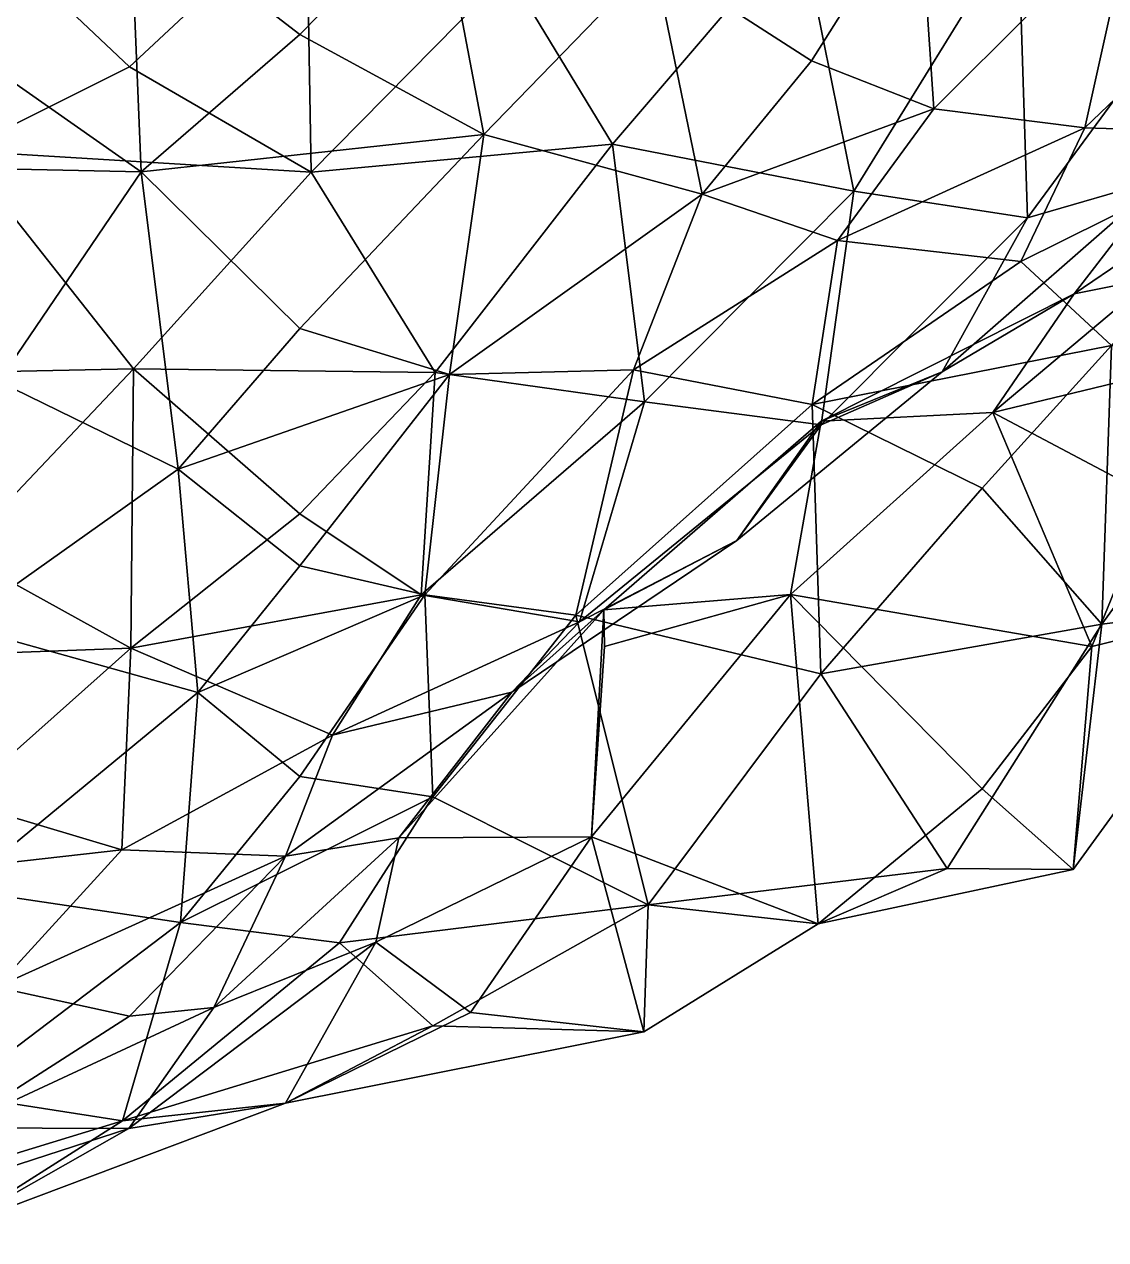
# Model space of a CAD drawing. Extents: x 290034 to 295698, y 4553723 to 4561693.
# Drawn here: x 293642 to 293721.9, y 4558203.9 to 4558293.6 of the extents above; entities that cross this region are included whole.
import ezdxf

# ---------------------------------------------------------------- set-up
doc = ezdxf.new("R2010")
doc.units = 0
doc.layers.add('Au_ppm_Pref_-_0_2', color=7, linetype='CONTINUOUS')

msp = doc.modelspace()

# ---------------------------------------------------------------- linework, layer by layer
at = {"layer": 'Au_ppm_Pref_-_0_2'}
for points in [[(293626.388, 4558302.826, 1881.351), (293649.853, 4558302.492, 1880.562), (293637.2, 4558292.13, 1879.82)], [(293636.758, 4558302.777, 1807.492), (293637.381, 4558284.253, 1809.293), (293649.799, 4558290.469, 1807.947)], [(293636.758, 4558302.777, 1807.492), (293649.799, 4558290.469, 1807.947), (293662.888, 4558302.68, 1807.485)], [(293662.888, 4558302.68, 1807.485), (293649.799, 4558290.469, 1807.947), (293663.218, 4558282.679, 1810.048)], [(293649.853, 4558302.492, 1880.562), (293672.611, 4558303.267, 1880.921), (293662.398, 4558292.843, 1879.582)], [(293662.398, 4558292.843, 1879.582), (293672.611, 4558303.267, 1880.921), (293675.983, 4558285.453, 1876.169)], [(293662.888, 4558302.68, 1807.485), (293663.218, 4558282.679, 1810.048), (293677.774, 4558297.451, 1808.966)], [(293675.983, 4558285.453, 1876.169), (293672.611, 4558303.267, 1880.921), (293688.54, 4558298.411, 1878.32)], [(293700.196, 4558290.901, 1874.29), (293688.54, 4558298.411, 1878.32), (293708.143, 4558303.512, 1876.118)], [(293709.231, 4558287.347, 1869.283), (293700.196, 4558290.901, 1874.29), (293708.143, 4558303.512, 1876.118)], [(293723.95, 4558302.06, 1870.575), (293709.231, 4558287.347, 1869.283), (293708.143, 4558303.512, 1876.118)], [(293637.2, 4558292.13, 1879.82), (293649.853, 4558302.492, 1880.562), (293650.67, 4558282.699, 1877.074)], [(293649.853, 4558302.492, 1880.562), (293662.398, 4558292.843, 1879.582), (293650.67, 4558282.699, 1877.074)], [(293720.383, 4558285.951, 1863.911), (293709.231, 4558287.347, 1869.283), (293723.95, 4558302.06, 1870.575)], [(293720.383, 4558285.951, 1863.911), (293723.95, 4558302.06, 1870.575), (293736.992, 4558301.89, 1864.681)], [(293734.672, 4558285.521, 1858.218), (293720.383, 4558285.951, 1863.911), (293736.992, 4558301.89, 1864.681)], [(293685.479, 4558284.758, 1812.382), (293699.358, 4558300.938, 1812.413), (293677.774, 4558297.451, 1808.966)], [(293685.479, 4558284.758, 1812.382), (293703.312, 4558281.289, 1816.793), (293699.358, 4558300.938, 1812.413)], [(293699.358, 4558300.938, 1812.413), (293703.312, 4558281.289, 1816.793), (293715.463, 4558300.953, 1816.28)], [(293716.153, 4558279.314, 1823.12), (293715.463, 4558300.953, 1816.28), (293703.312, 4558281.289, 1816.793)], [(293716.153, 4558279.314, 1823.12), (293729.791, 4558297.86, 1822.288), (293715.463, 4558300.953, 1816.28)], [(293675.983, 4558285.453, 1876.169), (293688.54, 4558298.411, 1878.32), (293692.117, 4558281.052, 1871.781)], [(293688.54, 4558298.411, 1878.32), (293700.196, 4558290.901, 1874.29), (293692.117, 4558281.052, 1871.781)], [(293685.479, 4558284.758, 1812.382), (293677.774, 4558297.451, 1808.966), (293663.218, 4558282.679, 1810.048)], [(293726.16, 4558282.212, 1829.416), (293729.791, 4558297.86, 1822.288), (293716.153, 4558279.314, 1823.12)], [(293675.983, 4558285.453, 1876.169), (293650.67, 4558282.699, 1877.074), (293662.398, 4558292.843, 1879.582)], [(293624.016, 4558283.281, 1876.565), (293637.2, 4558292.13, 1879.82), (293650.67, 4558282.699, 1877.074)], [(293637.381, 4558284.253, 1809.293), (293663.218, 4558282.679, 1810.048), (293649.799, 4558290.469, 1807.947)], [(293709.231, 4558287.347, 1869.283), (293692.117, 4558281.052, 1871.781), (293700.196, 4558290.901, 1874.29)], [(293709.231, 4558287.347, 1869.283), (293702.107, 4558277.641, 1865.931), (293692.117, 4558281.052, 1871.781)], [(293720.383, 4558285.951, 1863.911), (293702.107, 4558277.641, 1865.931), (293709.231, 4558287.347, 1869.283)], [(293720.383, 4558285.951, 1863.911), (293715.645, 4558276.083, 1860.068), (293702.107, 4558277.641, 1865.931)], [(293715.645, 4558276.083, 1860.068), (293720.383, 4558285.951, 1863.911), (293734.672, 4558285.521, 1858.218)], [(293662.398, 4558271.144, 1874.936), (293650.67, 4558282.699, 1877.074), (293675.983, 4558285.453, 1876.169)], [(293662.398, 4558271.144, 1874.936), (293675.983, 4558285.453, 1876.169), (293673.44, 4558267.744, 1870.569)], [(293685.479, 4558284.758, 1812.382), (293663.218, 4558282.679, 1810.048), (293672.382, 4558267.893, 1813.533)], [(293685.479, 4558284.758, 1812.382), (293672.382, 4558267.893, 1813.533), (293687.843, 4558265.723, 1817.581)], [(293675.983, 4558285.453, 1876.169), (293692.117, 4558281.052, 1871.781), (293673.44, 4558267.744, 1870.569)], [(293685.479, 4558284.758, 1812.382), (293687.843, 4558265.723, 1817.581), (293703.312, 4558281.289, 1816.793)], [(293722.354, 4558269.882, 1856.106), (293715.645, 4558276.083, 1860.068), (293734.672, 4558285.521, 1858.218)], [(293719.587, 4558273.687, 1835.251), (293725.394, 4558274.848, 1838.376), (293735.84, 4558284.735, 1835.85)], [(293719.587, 4558273.687, 1835.251), (293735.84, 4558284.735, 1835.85), (293726.16, 4558282.212, 1829.416)], [(293625.073, 4558267.639, 1812.56), (293650.097, 4558268.157, 1812.002), (293637.381, 4558284.253, 1809.293)], [(293663.218, 4558282.679, 1810.048), (293637.381, 4558284.253, 1809.293), (293650.097, 4558268.157, 1812.002)], [(293624.016, 4558283.281, 1876.565), (293650.67, 4558282.699, 1877.074), (293640.128, 4558267.235, 1874.859)], [(293640.128, 4558267.235, 1874.859), (293650.67, 4558282.699, 1877.074), (293653.399, 4558260.755, 1872.418)], [(293650.097, 4558268.157, 1812.002), (293672.382, 4558267.893, 1813.533), (293663.218, 4558282.679, 1810.048)], [(293650.67, 4558282.699, 1877.074), (293662.398, 4558271.144, 1874.936), (293653.399, 4558260.755, 1872.418)], [(293719.587, 4558273.687, 1835.251), (293726.16, 4558282.212, 1829.416), (293709.83, 4558267.942, 1829.784)], [(293726.16, 4558282.212, 1829.416), (293716.153, 4558279.314, 1823.12), (293709.83, 4558267.942, 1829.784)], [(293687.843, 4558265.723, 1817.581), (293700.908, 4558264.027, 1823.447), (293703.312, 4558281.289, 1816.793)], [(293700.908, 4558264.027, 1823.447), (293716.153, 4558279.314, 1823.12), (293703.312, 4558281.289, 1816.793)], [(293687.026, 4558268.094, 1865.118), (293673.44, 4558267.744, 1870.569), (293692.117, 4558281.052, 1871.781)], [(293692.117, 4558281.052, 1871.781), (293702.107, 4558277.641, 1865.931), (293687.026, 4558268.094, 1865.118)], [(293709.83, 4558267.942, 1829.784), (293716.153, 4558279.314, 1823.12), (293700.908, 4558264.027, 1823.447)], [(293700.232, 4558265.525, 1858.709), (293687.026, 4558268.094, 1865.118), (293702.107, 4558277.641, 1865.931)], [(293702.107, 4558277.641, 1865.931), (293715.645, 4558276.083, 1860.068), (293700.232, 4558265.525, 1858.709)], [(293715.645, 4558276.083, 1860.068), (293722.354, 4558269.882, 1856.106), (293700.232, 4558265.525, 1858.709)], [(293725.394, 4558274.848, 1838.376), (293713.58, 4558264.943, 1841.039), (293732.329, 4558269.46, 1842.532)], [(293713.58, 4558264.943, 1841.039), (293725.394, 4558274.848, 1838.376), (293719.587, 4558273.687, 1835.251)], [(293700.892, 4558264.304, 1834.954), (293713.58, 4558264.943, 1841.039), (293719.587, 4558273.687, 1835.251)], [(293709.83, 4558267.942, 1829.784), (293700.892, 4558264.304, 1834.954), (293719.587, 4558273.687, 1835.251)], [(293673.44, 4558267.744, 1870.569), (293653.399, 4558260.755, 1872.418), (293662.398, 4558271.144, 1874.936)], [(293712.795, 4558259.353, 1855.11), (293700.232, 4558265.525, 1858.709), (293722.354, 4558269.882, 1856.106)], [(293712.795, 4558259.353, 1855.11), (293722.354, 4558269.882, 1856.106), (293721.625, 4558249.317, 1852.629)], [(293725.394, 4558258.68, 1844.865), (293732.329, 4558269.46, 1842.532), (293713.58, 4558264.943, 1841.039)], [(293735.265, 4558268.054, 1852.132), (293721.625, 4558249.317, 1852.629), (293722.354, 4558269.882, 1856.106)], [(293625.073, 4558267.639, 1812.56), (293637.2, 4558254.554, 1813.793), (293650.097, 4558268.157, 1812.002)], [(293650.097, 4558268.157, 1812.002), (293637.2, 4558254.554, 1813.793), (293649.895, 4558247.543, 1817.368)], [(293650.097, 4558268.157, 1812.002), (293649.895, 4558247.543, 1817.368), (293662.398, 4558257.463, 1814.763)], [(293650.097, 4558268.157, 1812.002), (293662.398, 4558257.463, 1814.763), (293672.382, 4558267.893, 1813.533)], [(293662.398, 4558253.607, 1868.903), (293653.399, 4558260.755, 1872.418), (293673.44, 4558267.744, 1870.569)], [(293671.359, 4558251.465, 1818.87), (293672.382, 4558267.893, 1813.533), (293662.398, 4558257.463, 1814.763)], [(293671.615, 4558251.47, 1863.48), (293662.398, 4558253.607, 1868.903), (293673.44, 4558267.744, 1870.569)], [(293671.359, 4558251.465, 1818.87), (293687.843, 4558265.723, 1817.581), (293672.382, 4558267.893, 1813.533)], [(293682.771, 4558249.976, 1858.189), (293671.615, 4558251.47, 1863.48), (293687.026, 4558268.094, 1865.118)], [(293687.026, 4558268.094, 1865.118), (293671.615, 4558251.47, 1863.48), (293673.44, 4558267.744, 1870.569)], [(293700.232, 4558265.525, 1858.709), (293682.771, 4558249.976, 1858.189), (293687.026, 4558268.094, 1865.118)], [(293694.667, 4558255.475, 1829.312), (293700.892, 4558264.304, 1834.954), (293709.83, 4558267.942, 1829.784)], [(293694.667, 4558255.475, 1829.312), (293709.83, 4558267.942, 1829.784), (293700.908, 4558264.027, 1823.447)], [(293721.625, 4558249.317, 1852.629), (293735.265, 4558268.054, 1852.132), (293733.782, 4558250.806, 1847.13)], [(293640.128, 4558267.235, 1874.859), (293653.399, 4558260.755, 1872.418), (293637.114, 4558249.216, 1870.485)], [(293683.04, 4558249.484, 1824.35), (293687.843, 4558265.723, 1817.581), (293671.359, 4558251.465, 1818.87)], [(293700.232, 4558265.525, 1858.709), (293700.88, 4558245.64, 1853.714), (293682.771, 4558249.976, 1858.189)], [(293683.04, 4558249.484, 1824.35), (293700.908, 4558264.027, 1823.447), (293687.843, 4558265.723, 1817.581)], [(293712.795, 4558259.353, 1855.11), (293700.88, 4558245.64, 1853.714), (293700.232, 4558265.525, 1858.709)], [(293698.643, 4558251.489, 1843.082), (293700.892, 4558264.304, 1834.954), (293684.856, 4558250.373, 1835.448)], [(293684.856, 4558250.373, 1835.448), (293700.892, 4558264.304, 1834.954), (293694.667, 4558255.475, 1829.312)], [(293698.643, 4558251.489, 1843.082), (293720.9, 4558247.655, 1843.309), (293713.58, 4558264.943, 1841.039)], [(293713.58, 4558264.943, 1841.039), (293700.892, 4558264.304, 1834.954), (293698.643, 4558251.489, 1843.082)], [(293720.9, 4558247.655, 1843.309), (293725.394, 4558258.68, 1844.865), (293713.58, 4558264.943, 1841.039)], [(293683.04, 4558249.484, 1824.35), (293694.667, 4558255.475, 1829.312), (293700.908, 4558264.027, 1823.447)], [(293637.114, 4558249.216, 1870.485), (293653.399, 4558260.755, 1872.418), (293654.862, 4558244.26, 1866.123)], [(293653.399, 4558260.755, 1872.418), (293662.398, 4558253.607, 1868.903), (293654.862, 4558244.26, 1866.123)], [(293700.88, 4558245.64, 1853.714), (293712.795, 4558259.353, 1855.11), (293721.625, 4558249.317, 1852.629)], [(293725.394, 4558258.68, 1844.865), (293720.9, 4558247.655, 1843.309), (293733.782, 4558250.806, 1847.13)], [(293662.398, 4558257.463, 1814.763), (293649.895, 4558247.543, 1817.368), (293671.359, 4558251.465, 1818.87)], [(293684.856, 4558250.373, 1835.448), (293694.667, 4558255.475, 1829.312), (293678.053, 4558244.291, 1829.776)], [(293678.053, 4558244.291, 1829.776), (293694.667, 4558255.475, 1829.312), (293683.04, 4558249.484, 1824.35)], [(293624.45, 4558246.599, 1816.299), (293649.895, 4558247.543, 1817.368), (293637.2, 4558254.554, 1813.793)], [(293671.615, 4558251.47, 1863.48), (293654.862, 4558244.26, 1866.123), (293662.398, 4558253.607, 1868.903)], [(293683.943, 4558233.606, 1842.65), (293700.684, 4558227.187, 1846.199), (293698.643, 4558251.489, 1843.082)], [(293698.643, 4558251.489, 1843.082), (293684.904, 4558247.655, 1841.191), (293683.943, 4558233.606, 1842.65)], [(293684.904, 4558247.655, 1841.191), (293698.643, 4558251.489, 1843.082), (293684.856, 4558250.373, 1835.448)], [(293712.795, 4558237.157, 1843.63), (293698.643, 4558251.489, 1843.082), (293700.684, 4558227.187, 1846.199)], [(293720.9, 4558247.655, 1843.309), (293698.643, 4558251.489, 1843.082), (293712.795, 4558237.157, 1843.63)], [(293664.791, 4558241.107, 1822.318), (293671.359, 4558251.465, 1818.87), (293649.895, 4558247.543, 1817.368)], [(293671.615, 4558251.47, 1863.48), (293662.398, 4558238.063, 1862.206), (293654.862, 4558244.26, 1866.123)], [(293672.207, 4558236.563, 1858.082), (293662.398, 4558238.063, 1862.206), (293671.615, 4558251.47, 1863.48)], [(293683.04, 4558249.484, 1824.35), (293671.359, 4558251.465, 1818.87), (293664.791, 4558241.107, 1822.318)], [(293682.771, 4558249.976, 1858.189), (293672.207, 4558236.563, 1858.082), (293671.615, 4558251.47, 1863.48)], [(293733.782, 4558250.806, 1847.13), (293719.516, 4558231.18, 1847.13), (293721.625, 4558249.317, 1852.629)], [(293719.516, 4558231.18, 1847.13), (293733.782, 4558250.806, 1847.13), (293720.9, 4558247.655, 1843.309)], [(293683.943, 4558233.606, 1842.65), (293684.856, 4558250.373, 1835.448), (293669.701, 4558233.536, 1835.899)], [(293684.856, 4558250.373, 1835.448), (293678.053, 4558244.291, 1829.776), (293669.701, 4558233.536, 1835.899)], [(293682.771, 4558249.976, 1858.189), (293688.131, 4558228.571, 1853.257), (293672.207, 4558236.563, 1858.082)], [(293700.88, 4558245.64, 1853.714), (293688.131, 4558228.571, 1853.257), (293682.771, 4558249.976, 1858.189)], [(293684.904, 4558247.655, 1841.191), (293684.856, 4558250.373, 1835.448), (293683.943, 4558233.606, 1842.65)], [(293637.114, 4558249.216, 1870.485), (293654.862, 4558244.26, 1866.123), (293637.207, 4558229.707, 1865.061)], [(293664.791, 4558241.107, 1822.318), (293678.053, 4558244.291, 1829.776), (293683.04, 4558249.484, 1824.35)], [(293721.625, 4558249.317, 1852.629), (293710.217, 4558231.267, 1851.377), (293700.88, 4558245.64, 1853.714)], [(293719.516, 4558231.18, 1847.13), (293710.217, 4558231.267, 1851.377), (293721.625, 4558249.317, 1852.629)], [(293624.45, 4558246.599, 1816.299), (293637.2, 4558236.242, 1819.568), (293649.895, 4558247.543, 1817.368)], [(293637.2, 4558236.242, 1819.568), (293649.238, 4558232.638, 1823.997), (293649.895, 4558247.543, 1817.368)], [(293649.238, 4558232.638, 1823.997), (293664.791, 4558241.107, 1822.318), (293649.895, 4558247.543, 1817.368)], [(293719.516, 4558231.18, 1847.13), (293720.9, 4558247.655, 1843.309), (293712.795, 4558237.157, 1843.63)], [(293700.88, 4558245.64, 1853.714), (293710.217, 4558231.267, 1851.377), (293688.131, 4558228.571, 1853.257)], [(293653.569, 4558227.277, 1859.847), (293637.207, 4558229.707, 1865.061), (293654.862, 4558244.26, 1866.123)], [(293662.398, 4558238.063, 1862.206), (293653.569, 4558227.277, 1859.847), (293654.862, 4558244.26, 1866.123)], [(293669.701, 4558233.536, 1835.899), (293678.053, 4558244.291, 1829.776), (293661.339, 4558232.173, 1829.328)], [(293661.339, 4558232.173, 1829.328), (293678.053, 4558244.291, 1829.776), (293664.791, 4558241.107, 1822.318)], [(293661.339, 4558232.173, 1829.328), (293664.791, 4558241.107, 1822.318), (293649.238, 4558232.638, 1823.997)], [(293662.398, 4558238.063, 1862.206), (293672.207, 4558236.563, 1858.082), (293653.569, 4558227.277, 1859.847)], [(293719.516, 4558231.18, 1847.13), (293712.795, 4558237.157, 1843.63), (293700.684, 4558227.187, 1846.199)], [(293624.594, 4558229.855, 1823.374), (293649.238, 4558232.638, 1823.997), (293637.2, 4558236.242, 1819.568)], [(293672.207, 4558236.563, 1858.082), (293665.313, 4558225.772, 1855.799), (293653.569, 4558227.277, 1859.847)], [(293688.131, 4558228.571, 1853.257), (293665.313, 4558225.772, 1855.799), (293672.207, 4558236.563, 1858.082)], [(293656.043, 4558221.007, 1835.251), (293667.993, 4558225.834, 1839.769), (293669.701, 4558233.536, 1835.899)], [(293669.701, 4558233.536, 1835.899), (293661.339, 4558232.173, 1829.328), (293656.043, 4558221.007, 1835.251)], [(293683.943, 4558233.606, 1842.65), (293667.993, 4558225.834, 1839.769), (293674.998, 4558220.627, 1844.06)], [(293683.943, 4558233.606, 1842.65), (293669.701, 4558233.536, 1835.899), (293667.993, 4558225.834, 1839.769)], [(293687.799, 4558219.193, 1847.13), (293683.943, 4558233.606, 1842.65), (293674.998, 4558220.627, 1844.06)], [(293687.799, 4558219.193, 1847.13), (293700.684, 4558227.187, 1846.199), (293683.943, 4558233.606, 1842.65)], [(293624.594, 4558229.855, 1823.374), (293639.946, 4558222.491, 1828.158), (293649.238, 4558232.638, 1823.997)], [(293639.946, 4558222.491, 1828.158), (293661.339, 4558232.173, 1829.328), (293649.238, 4558232.638, 1823.997)], [(293661.339, 4558232.173, 1829.328), (293639.946, 4558222.491, 1828.158), (293649.799, 4558220.355, 1832.091)], [(293656.043, 4558221.007, 1835.251), (293661.339, 4558232.173, 1829.328), (293649.799, 4558220.355, 1832.091)], [(293710.217, 4558231.267, 1851.377), (293700.684, 4558227.187, 1846.199), (293688.131, 4558228.571, 1853.257)], [(293710.217, 4558231.267, 1851.377), (293719.516, 4558231.18, 1847.13), (293700.684, 4558227.187, 1846.199)], [(293653.569, 4558227.277, 1859.847), (293636.799, 4558214.574, 1858.417), (293637.207, 4558229.707, 1865.061)], [(293665.313, 4558225.772, 1855.799), (293688.131, 4558228.571, 1853.257), (293672.206, 4558219.639, 1851.845)], [(293672.206, 4558219.639, 1851.845), (293688.131, 4558228.571, 1853.257), (293687.799, 4558219.193, 1847.13)], [(293687.799, 4558219.193, 1847.13), (293688.131, 4558228.571, 1853.257), (293700.684, 4558227.187, 1846.199)], [(293649.281, 4558212.645, 1853.047), (293636.799, 4558214.574, 1858.417), (293653.569, 4558227.277, 1859.847)], [(293653.569, 4558227.277, 1859.847), (293665.313, 4558225.772, 1855.799), (293649.281, 4558212.645, 1853.047)], [(293672.206, 4558219.639, 1851.845), (293649.281, 4558212.645, 1853.047), (293665.313, 4558225.772, 1855.799)], [(293661.323, 4558213.938, 1847.095), (293667.993, 4558225.834, 1839.769), (293649.756, 4558212.073, 1841.197)], [(293649.756, 4558212.073, 1841.197), (293667.993, 4558225.834, 1839.769), (293656.043, 4558221.007, 1835.251)], [(293661.323, 4558213.938, 1847.095), (293674.998, 4558220.627, 1844.06), (293667.993, 4558225.834, 1839.769)], [(293649.799, 4558220.355, 1832.091), (293639.946, 4558222.491, 1828.158), (293636.938, 4558212.115, 1835.254)], [(293649.756, 4558212.073, 1841.197), (293656.043, 4558221.007, 1835.251), (293636.938, 4558212.115, 1835.254)], [(293656.043, 4558221.007, 1835.251), (293649.799, 4558220.355, 1832.091), (293636.938, 4558212.115, 1835.254)], [(293687.799, 4558219.193, 1847.13), (293674.998, 4558220.627, 1844.06), (293661.323, 4558213.938, 1847.095)], [(293649.281, 4558212.645, 1853.047), (293672.206, 4558219.639, 1851.845), (293661.323, 4558213.938, 1847.095)], [(293687.799, 4558219.193, 1847.13), (293661.323, 4558213.938, 1847.095), (293672.206, 4558219.639, 1851.845)], [(293649.281, 4558212.645, 1853.047), (293624.424, 4558205.022, 1853.76), (293636.799, 4558214.574, 1858.417)], [(293649.281, 4558212.645, 1853.047), (293661.323, 4558213.938, 1847.095), (293636.787, 4558204.696, 1847.107)], [(293661.323, 4558213.938, 1847.095), (293649.756, 4558212.073, 1841.197), (293636.787, 4558204.696, 1847.107)], [(293649.281, 4558212.645, 1853.047), (293636.787, 4558204.696, 1847.107), (293624.424, 4558205.022, 1853.76)], [(293649.756, 4558212.073, 1841.197), (293636.938, 4558212.115, 1835.254), (293624.454, 4558203.857, 1840.364)], [(293624.454, 4558203.857, 1840.364), (293636.787, 4558204.696, 1847.107), (293649.756, 4558212.073, 1841.197)]]:
    msp.add_3dface(points, dxfattribs=at)

doc.saveas('drawing.dxf')
